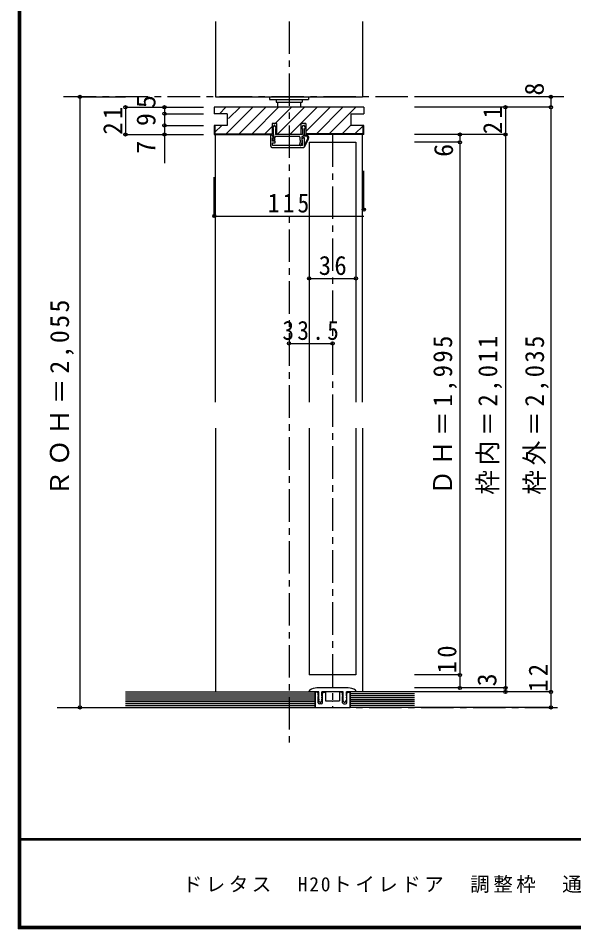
# Model space of a CAD drawing. Units: millimetres at full size, sheet at 1:5. Extents: x -973 to 977, y -718 to 696.
# Drawn here: x -973 to -546, y -701 to 0 of the extents above; entities that cross this region are included whole.
import ezdxf
from ezdxf.enums import TextEntityAlignment as Align

# ---------------------------------------------------------------- set-up
doc = ezdxf.new("R2010")
doc.units = ezdxf.units.MM
doc.header["$LTSCALE"] = 5
doc.header["$PDMODE"] = 32
doc.header["$PDSIZE"] = 2.5
doc.linetypes.add('CHAIN1', pattern=[8, 5, -1, 1, -1])
for name, color, linetype in [('0-0_補助線', 7, 'Continuous'), ('0-1_通り芯', 4, 'CHAIN1'), ('0-3_仕上げ', 7, 'Continuous'), ('0-4_枠', 3, 'Continuous'), ('0-6_扉', 6, 'Continuous'), ('0-7_金物', 7, 'Continuous'), ('0-B_寸法', 7, 'Continuous'), ('F-1_枠', 6, 'Continuous'), ('F-A_文字', 7, 'Continuous')]:
    doc.layers.add(name, color=color, linetype=linetype)
doc.styles.add('ＭＳ ゴシック', font='')
doc.styles.get('ＭＳ ゴシック').set_extended_font_data('MS Gothic')

msp = doc.modelspace()

# ---------------------------------------------------------------- linework, layer by layer
at = {"layer": '0-0_補助線', "color": 3}
for p, q in [((-822.422, -68.5), (-822.422, -73.5)), ((-707.422, -68.5), (-822.422, -68.5)), ((-707.422, -68.5), (-707.422, -73.5)), ((-812.422, -73.5), (-822.422, -73.5)), ((-812.422, -73.5), (-812.422, -82.5)), ((-717.422, -73.5), (-717.422, -82.5)), ((-717.422, -73.5), (-707.422, -73.5)), ((-812.422, -82.5), (-822.422, -82.5)), ((-822.422, -82.5), (-822.422, -89.5)), ((-751.901, -81), (-755.601, -81)), ((-755.601, -89.5), (-755.601, -81)), ((-751.901, -81), (-751.901, -89.5)), ((-707.422, -82.5), (-717.422, -82.5)), ((-707.922, -89), (-707.922, -82.5)), ((-707.422, -89.5), (-707.422, -82.5)), ((-822.422, -89.5), (-777.901, -89.5)), ((-755.601, -89.5), (-774.201, -89.5)), ((-707.922, -89), (-751.901, -89)), ((-707.422, -89.5), (-751.901, -89.5))]:
    msp.add_line(p, q, dxfattribs=at)
at = {"layer": '0-0_補助線', "color": 4}
for p, q in [((-818.508, -73.5), (-813.508, -68.5)), ((-813.209, -89), (-792.709, -68.5)), ((-811.422, -77.313), (-802.608, -68.5)), ((-803.309, -89), (-782.809, -68.5)), ((-793.41, -89), (-772.91, -68.5)), ((-775.51, -81), (-763.01, -68.5)), ((-773.611, -89), (-753.111, -68.5)), ((-763.711, -89), (-743.211, -68.5)), ((-751.901, -87.089), (-733.312, -68.5)), ((-743.912, -89), (-723.412, -68.5)), ((-734.013, -89), (-713.513, -68.5)), ((-821.922, -87.814), (-816.608, -82.5)), ((-783.51, -89), (-777.901, -83.391)), ((-724.113, -89), (-717.613, -82.5)), ((-714.214, -89), (-707.922, -82.708)), ((-707.422, -147.245), (-707.422, -117.383)), ((-822.422, -152.245), (-822.422, -122.383)), ((-822.422, -152.245), (-707.422, -152.245))]:
    msp.add_line(p, q, dxfattribs=at)
at = {"layer": '0-0_補助線'}
for p, q in [((-755.301, -85), (-753.801, -82)), ((-753.801, -82), (-751.901, -85)), ((-779.051, -98.5), (-779.051, -89.8)), ((-778.526, -89.602), (-777.076, -91.502)), ((-776.751, -85), (-777.901, -85)), ((-776.751, -89.5), (-776.751, -85)), ((-757.051, -91), (-775.301, -91)), ((-754.551, -89.5), (-775.251, -89.5)), ((-755.301, -85), (-754.551, -85)), ((-755.151, -91), (-755.151, -93.337)), ((-754.051, -91), (-755.151, -91)), ((-754.551, -85), (-754.551, -89.5)), ((-754.051, -90.2), (-754.051, -91)), ((-753.051, -90.2), (-754.051, -90.2)), ((-751.551, -90.9), (-754.051, -90.9)), ((-753.051, -90.2), (-753.051, -85)), ((-753.051, -85), (-751.901, -85)), ((-751.551, -90.2), (-753.051, -90.2)), ((-777.301, -92), (-777.551, -92)), ((-754.551, -98), (-777.551, -98)), ((-777.538, -92.387), (-777.065, -94.105)), ((-777.251, -92), (-777.001, -92)), ((-776.249, -92.834), (-775.937, -93.695)), ((-775.801, -91.5), (-775.801, -92)), ((-756.001, -94.469), (-756.819, -97.092)), ((-756.551, -91.5), (-756.551, -93.46)), ((-754.706, -95.018), (-755.483, -97.509)), ((-753.751, -92), (-755.003, -93.203)), ((-754.601, -94), (-754.551, -94)), ((-754.551, -98), (-754.551, -94)), ((-753.051, -92), (-753.751, -92)), ((-753.051, -99), (-753.051, -92)), ((-750.567, -92.491), (-753.051, -97.44)), ((-749.941, -92.805), (-753.051, -99)), ((-778.051, -99.5), (-753.551, -99.5))]:
    msp.add_line(p, q, dxfattribs=at)
at = {"layer": '0-0_補助線', "color": 6}
msp.add_line((-749.422, -95.5), (-713.422, -95.5), dxfattribs=at)
at = {"layer": '0-0_補助線', "color": 3}
for points in [[(-821.922, -82.5), (-821.922, -89), (-777.901, -89)], [(-774.201, -89.5), (-774.201, -81), (-777.901, -81), (-777.901, -89.5)]]:
    msp.add_lwpolyline(points, dxfattribs=at)
at = {"layer": '0-0_補助線'}
for points in [[(-774.501, -85), (-776.001, -82), (-777.901, -85)], [(-776.751, -89.5), (-777.001, -89.5), (-777.001, -92)], [(-774.501, -85), (-775.251, -85), (-775.251, -89.5)], [(-777.551, -98), (-777.551, -95.9), (-775.551, -95.9), (-775.551, -94.7), (-777.551, -94.7), (-777.551, -92)]]:
    msp.add_lwpolyline(points, dxfattribs=at)
for centre, radius, start, end in [((-778.751, -89.8), 0.3, 41.34778, 180), ((-775.301, -91.5), 0.5, 90, 180), ((-757.051, -91.5), 0.5, 0, 90), ((-751.551, -92), 1.8, 333.42485, 90), ((-751.551, -92), 1.1, 333.42485, 90), ((-777.251, -92.3), 0.3, 90, 196.79003), ((-777.301, -91.7), 0.3, 270, 41.34778), ((-776.501, -93.9), 0.6, 196.79003, 270), ((-776.501, -93.9), 0.6, 270, 23.33765), ((-776.801, -92), 1, 303.47738, 0), ((-756.151, -97.3), 0.7, 162.67017, 342.67017), ((-755.351, -93.46), 1.2, 180, 237.21126), ((-754.351, -93.337), 0.8, 180, 221.40962), ((-754.601, -93.5), 0.5, 143.61521, 270), ((-755.851, -94.66), 1.2, 342.67017, 41.40962), ((-778.051, -98.5), 1, 180, 270), ((-753.551, -99), 0.5, 270, 0)]:
    msp.add_arc(centre, radius, start, end, dxfattribs=at)
for p in [(-707.422, -147.245), (-822.422, -152.245)]:
    msp.add_point(p, dxfattribs=at)
at = {"layer": '0-1_通り芯'}
for p, q in [((-764.922, -2.5), (-764.922, -558.742)), ((-553.422, -60.5), (-943.333, -60.5)), ((-731.422, -89.5), (-731.422, -530.5)), ((-943.333, -530.5), (-553.422, -530.5))]:
    msp.add_line(p, q, dxfattribs=at)
at = {"layer": '0-3_仕上げ'}
for p, q in [((-821.422, -2.5), (-821.422, -60.5)), ((-708.422, -2.5), (-708.422, -60.5)), ((-821.422, -60.5), (-708.422, -60.5)), ((-890.833, -520), (-744.922, -520)), ((-890.833, -521.5), (-744.922, -521.5)), ((-890.833, -523), (-744.922, -523)), ((-890.833, -524.5), (-744.922, -524.5)), ((-668.422, -520), (-717.922, -520)), ((-668.422, -521.5), (-717.922, -521.5)), ((-668.422, -523), (-717.922, -523)), ((-668.422, -524.5), (-717.922, -524.5)), ((-890.833, -526), (-744.922, -526)), ((-890.833, -527.5), (-744.922, -527.5)), ((-890.833, -529), (-744.922, -529)), ((-668.422, -526), (-717.922, -526)), ((-668.422, -527.5), (-717.922, -527.5)), ((-668.422, -529), (-717.922, -529))]:
    msp.add_line(p, q, dxfattribs=at)
at = {"layer": '0-3_仕上げ', "color": 2}
for p, q in [((-890.833, -518.5), (-744.922, -518.5)), ((-744.922, -518.5), (-744.922, -530.5)), ((-717.922, -518.5), (-717.922, -530.5)), ((-668.422, -518.5), (-717.922, -518.5)), ((-890.833, -530.5), (-744.922, -530.5)), ((-668.422, -530.5), (-717.922, -530.5))]:
    msp.add_line(p, q, dxfattribs=at)
at = {"layer": '0-4_枠', "color": 4}
for p, q in [((-821.422, -295.5), (-821.422, -89.5)), ((-708.422, -295.5), (-708.422, -89.5)), ((-821.422, -315.5), (-821.422, -518.5)), ((-708.422, -315.5), (-708.422, -518.5))]:
    msp.add_line(p, q, dxfattribs=at)
at = {"layer": '0-6_扉'}
for p, q in [((-749.422, -95.5), (-749.422, -295.5)), ((-713.422, -95.5), (-713.422, -295.5)), ((-749.422, -315.5), (-749.422, -505.5)), ((-713.422, -315.5), (-713.422, -505.5)), ((-713.422, -505.5), (-749.422, -505.5))]:
    msp.add_line(p, q, dxfattribs=at)
at = {"layer": '0-7_金物'}
for p, q in [((-779.922, -60.5), (-779.922, -62.5)), ((-779.922, -60.5), (-749.922, -60.5)), ((-779.922, -62.5), (-749.922, -62.5)), ((-774.922, -62.5), (-774.922, -64.5)), ((-754.922, -62.5), (-754.922, -64.5)), ((-749.922, -60.5), (-749.922, -62.5)), ((-774.922, -64.5), (-754.922, -64.5)), ((-773.922, -64.5), (-773.922, -68.5)), ((-755.922, -68.5), (-755.922, -64.5)), ((-749.422, -518.5), (-749.422, -518.017)), ((-742.072, -518.5), (-749.422, -518.5)), ((-719.422, -515.5), (-743.422, -515.5)), ((-742.072, -521.5), (-742.072, -518.5)), ((-739.572, -521.5), (-739.572, -518.5)), ((-723.272, -518.5), (-739.572, -518.5)), ((-723.272, -521.5), (-723.272, -518.5)), ((-720.772, -521.5), (-720.772, -518.5)), ((-713.422, -518.5), (-720.772, -518.5)), ((-713.422, -518.5), (-713.422, -518.017)), ((-744.922, -530.5), (-744.922, -518.8)), ((-743.472, -518.8), (-744.922, -518.8)), ((-744.822, -518.8), (-744.822, -530.5)), ((-742.472, -521.05), (-742.472, -519.8)), ((-742.472, -521.05), (-742.264, -521.396)), ((-742.472, -522.05), (-742.264, -521.704)), ((-742.472, -526.8), (-742.472, -522.05)), ((-742.072, -521.5), (-742.279, -521.846)), ((-742.072, -523), (-742.279, -523.346)), ((-742.072, -524), (-742.279, -523.654)), ((-742.072, -524.5), (-742.279, -524.846)), ((-741.188, -526.34), (-742.242, -525.204)), ((-742.072, -524), (-742.072, -524.5)), ((-740.455, -526.34), (-739.402, -525.204)), ((-739.572, -521.5), (-739.364, -521.846)), ((-739.572, -522.5), (-739.364, -522.154)), ((-739.572, -523), (-739.572, -522.5)), ((-739.572, -523), (-739.364, -523.346)), ((-739.572, -524), (-739.364, -523.654)), ((-739.572, -524.5), (-739.572, -524)), ((-739.572, -524.5), (-739.364, -524.846)), ((-739.172, -521.05), (-739.379, -521.396)), ((-739.172, -522.05), (-739.379, -521.704)), ((-739.172, -521.05), (-739.172, -519.8)), ((-739.172, -526.8), (-739.172, -522.05)), ((-738.172, -518.8), (-736.822, -518.8)), ((-736.822, -518.8), (-736.822, -525.5)), ((-736.822, -525.5), (-731.922, -525.5)), ((-731.422, -526), (-731.922, -525.5)), ((-731.422, -526), (-730.922, -525.5)), ((-730.922, -525.5), (-726.022, -525.5)), ((-724.672, -518.8), (-726.022, -518.8)), ((-726.022, -518.8), (-726.022, -525.5)), ((-723.672, -521.05), (-723.672, -519.8)), ((-723.672, -521.05), (-723.464, -521.396)), ((-723.672, -522.05), (-723.464, -521.704)), ((-723.672, -526.8), (-723.672, -522.05)), ((-723.272, -521.5), (-723.479, -521.846)), ((-723.272, -522.5), (-723.479, -522.154)), ((-723.272, -523), (-723.479, -523.346)), ((-723.272, -524), (-723.479, -523.654)), ((-723.272, -524.5), (-723.479, -524.846)), ((-722.388, -526.34), (-723.442, -525.204)), ((-723.272, -523), (-723.272, -522.5)), ((-723.272, -524.5), (-723.272, -524)), ((-721.655, -526.34), (-720.602, -525.204)), ((-720.772, -521.5), (-720.564, -521.846)), ((-720.772, -523), (-720.564, -523.346)), ((-720.772, -524), (-720.564, -523.654)), ((-720.772, -524), (-720.772, -524.5)), ((-720.772, -524.5), (-720.564, -524.846)), ((-720.372, -521.05), (-720.579, -521.396)), ((-720.372, -522.05), (-720.579, -521.704)), ((-720.372, -521.05), (-720.372, -519.8)), ((-720.372, -526.8), (-720.372, -522.05)), ((-719.372, -518.8), (-717.922, -518.8)), ((-718.022, -518.8), (-718.022, -530.5)), ((-740.172, -527.8), (-741.472, -527.8)), ((-722.672, -527.8), (-721.372, -527.8))]:
    msp.add_line(p, q, dxfattribs=at)
for points in [[(-744.922, -530.5), (-717.922, -530.5), (-717.922, -518.8)], [(-742.072, -523), (-742.072, -522.5), (-742.279, -522.154)], [(-720.772, -523), (-720.772, -522.5), (-720.564, -522.154)]]:
    msp.add_lwpolyline(points, dxfattribs=at)
for centre, radius, start, end in [((-748.422, -518.017), 1, 123.74899, 180), ((-743.422, -525.5), 10, 90, 123.74899), ((-719.422, -525.5), 10, 56.25101, 90), ((-714.422, -518.017), 1, 0, 56.25101), ((-743.472, -519.8), 1, 0, 90), ((-742.022, -522), 0.3, 149.05365, 210.94635), ((-742.022, -523.5), 0.3, 149.05365, 210.94635), ((-742.022, -525), 0.3, 149.05362, 222.83826), ((-742.522, -521.55), 0.3, 329.05368, 30.94635), ((-739.122, -521.55), 0.3, 149.05365, 210.94632), ((-739.622, -525), 0.3, 317.16173, 30.9463), ((-739.622, -522), 0.3, 329.05366, 30.94633), ((-739.622, -523.5), 0.3, 329.05366, 30.94633), ((-738.172, -519.8), 1, 90, 180), ((-724.672, -519.8), 1, 0, 90), ((-723.222, -522), 0.3, 149.05368, 210.94635), ((-723.222, -523.5), 0.3, 149.05368, 210.94635), ((-723.222, -525), 0.3, 149.05368, 222.83826), ((-723.722, -521.55), 0.3, 329.05368, 30.94635), ((-720.322, -521.55), 0.3, 149.05365, 210.94632), ((-720.822, -525), 0.3, 317.16174, 30.94638), ((-720.822, -522), 0.3, 329.05365, 30.94635), ((-720.822, -523.5), 0.3, 329.05365, 30.94635), ((-719.372, -519.8), 1, 90, 180), ((-741.472, -526.8), 1, 180, 270), ((-740.822, -526), 0.5, 222.83826, 317.16173), ((-740.172, -526.8), 1, 270, 0), ((-722.672, -526.8), 1, 180, 270), ((-722.022, -526), 0.5, 222.83826, 317.16174), ((-721.372, -526.8), 1, 270, 0)]:
    msp.add_arc(centre, radius, start, end, dxfattribs=at)
at = {"layer": '0-B_寸法', "color": 4}
for p, q in [((-925.833, -60.5), (-890.833, -60.5)), ((-925.833, -60.5), (-925.833, -530.5)), ((-563.422, -60.5), (-668.422, -60.5)), ((-563.422, -60.5), (-563.422, -530.5)), ((-890.833, -68.5), (-830.833, -68.5)), ((-890.833, -68.5), (-890.833, -89.5)), ((-860.833, -68.5), (-860.833, -111.65)), ((-563.422, -68.5), (-668.422, -68.5)), ((-598.422, -68.5), (-598.422, -518.5)), ((-860.833, -73.5), (-830.833, -73.5)), ((-860.833, -82.5), (-830.833, -82.5)), ((-890.833, -89.5), (-830.833, -89.5)), ((-598.422, -89.5), (-668.422, -89.5)), ((-633.422, -89.5), (-633.422, -515.5)), ((-633.422, -95.5), (-668.422, -95.5)), ((-749.422, -200.312), (-713.422, -200.312)), ((-764.922, -250.312), (-731.422, -250.312)), ((-633.422, -505.5), (-668.422, -505.5)), ((-598.422, -515.5), (-668.422, -515.5)), ((-563.422, -518.5), (-668.422, -518.5)), ((-925.833, -530.5), (-890.833, -530.5)), ((-563.422, -530.5), (-668.422, -530.5))]:
    msp.add_line(p, q, dxfattribs=at)
at = {"layer": '0-B_寸法'}
for p in [(-925.833, -60.5), (-563.422, -60.5), (-890.833, -68.5), (-860.833, -68.5), (-598.422, -68.5), (-563.422, -68.5), (-860.833, -73.5), (-860.833, -82.5), (-890.833, -89.5), (-860.833, -89.5), (-633.422, -89.5), (-598.422, -89.5), (-633.422, -95.5), (-749.422, -200.312), (-713.422, -200.312), (-764.922, -250.312), (-731.422, -250.312), (-633.422, -505.5), (-633.422, -515.5), (-598.422, -515.5), (-598.422, -518.5), (-563.422, -518.5), (-925.833, -530.5), (-563.422, -530.5)]:
    msp.add_point(p, dxfattribs=at)
at = {"layer": 'F-1_枠'}
for p, q in [((-973.347, 695.833), (-973.347, -700.833)), ((-972.514, 695.833), (-972.514, -700.833)), ((-971.68, 695.833), (-971.68, -700.833)), ((976.653, -631.667), (-973.347, -631.667)), ((976.653, -632.5), (-973.347, -632.5)), ((976.653, -699.167), (-973.347, -699.167)), ((976.653, -700), (-973.347, -700)), ((976.653, -700.833), (-973.347, -700.833))]:
    msp.add_line(p, q, dxfattribs=at)

# ---------------------------------------------------------------- texts
at = {"layer": '0-0_補助線', "insert": (-781.172, -149.745), "char_height": 14.66, "attachment_point": 7, "style": 'ＭＳ ゴシック'}
msp.add_mtext('\\T1.27;\\W0.9;115', dxfattribs=at)
at = {"layer": '0-B_寸法', "style": 'ＭＳ ゴシック'}
for s, p in [('8', (-564.479, -59.541)), ('5', (-863.333, -69.204)), ('9', (-863.333, -83)), ('7', (-863.333, -104.337)), ('6', (-634.33, -106.711)), ('3', (-600.922, -514.25))]:
    msp.add_text(s, height=14.66, rotation=90, dxfattribs=at).set_placement(p, align=Align.BOTTOM_LEFT)
at = {"layer": '0-B_寸法', "char_height": 14.66, "attachment_point": 7, "rotation": 90, "style": 'ＭＳ ゴシック'}
for s, insert in [('\\T1.27;\\W0.95;21', (-893.333, -89.63)), ('\\T1.27;\\W0.95;21', (-600.922, -89.22)), ('\\T1.18;ＲＯＨ＝2,055', (-930.474, -368)), ('\\T1.19;\\W0.95;枠内＝2,011', (-600.922, -366.75)), ('\\T1.19;\\W0.95;ＤＨ＝1,995', (-635.602, -366.75)), ('\\T1.19;\\W0.95;枠外＝2,035', (-564.908, -366.75)), ('\\T1.27;\\W0.95;10', (-635.922, -504.25)), ('\\T1.27;\\W0.95;12', (-565.922, -518.5))]:
    msp.add_mtext(s, dxfattribs=dict(at, insert=insert))
at = {"layer": '0-B_寸法', "char_height": 14.66, "attachment_point": 7, "style": 'ＭＳ ゴシック'}
for s, insert in [('\\T1.27;\\W0.95;36', (-742.047, -197.812)), ('\\T1.28;\\W0.9;33.5', (-770.047, -247.812))]:
    msp.add_mtext(s, dxfattribs=dict(at, insert=insert))
at = {"layer": 'F-A_文字', "insert": (-846.68, -673.333), "char_height": 11, "attachment_point": 7, "style": 'ＭＳ ゴシック'}
msp.add_mtext('\\T1.18;ドレタス\u3000H20トイレドア\u3000調整枠\u3000通常丁番\u3000通気仕様\u30003方枠＋樹脂下枠', dxfattribs=at)

doc.saveas('drawing.dxf')
